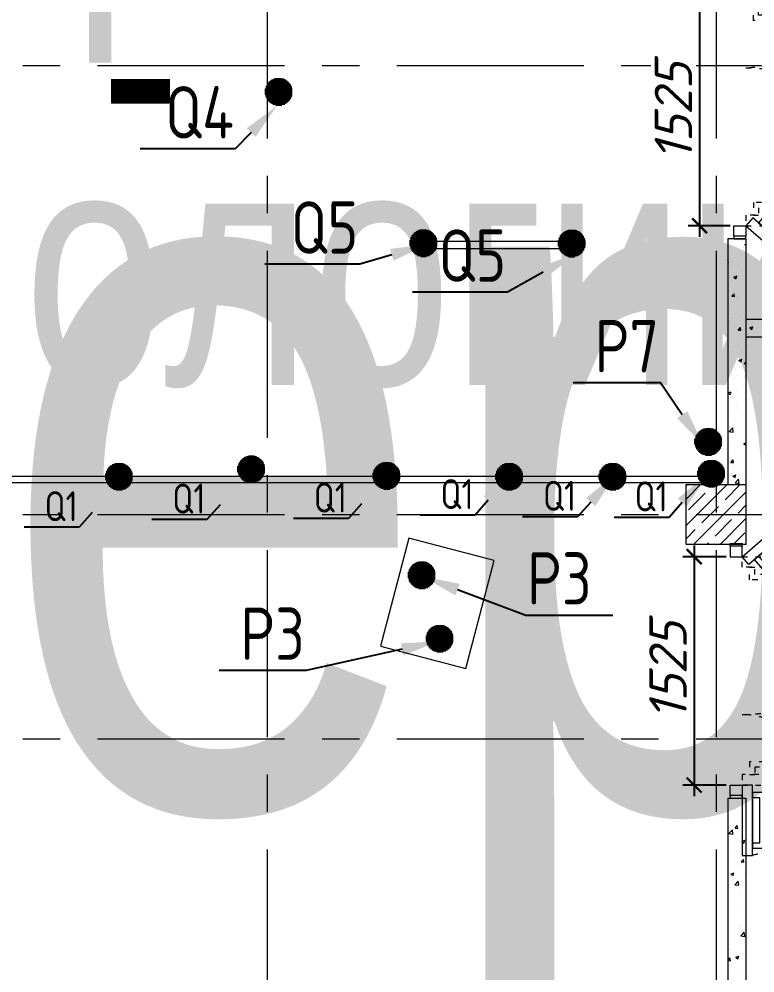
# Model space of a CAD drawing. Header units: millimetres. Extents: x -85420 to 1195317, y -69347 to 470418.
# Drawn here: x 694394 to 699313, y 45052 to 51425 of the extents above; entities that cross this region are included whole.
import ezdxf
from ezdxf import colors
from ezdxf.entities.mleader import LeaderData, LeaderLine
from ezdxf.enums import TextEntityAlignment as Align
from ezdxf.math import Vec2, Vec3

# ---------------------------------------------------------------- set-up
doc = ezdxf.new("R2018")
doc.units = ezdxf.units.MM
for name, pattern in [('ACAD_ISO03W100', [30, 12, -18]), ('CENTER', [2, 1.25, -0.25, 0.25, -0.25]), ('ГОСТ 2.303 4', [7, 5, -2, 0])]:
    doc.linetypes.add(name, pattern=pattern)
for name, color, linetype, lineweight in [('_TEXT', 7, 'Continuous', 30), ('Rigging-Truss-Insert Points', 7, 'Continuous', 5), ('TRUSS LIGHT', 7, 'Continuous', 5), ('АР_Двери', 7, 'Continuous', 0), ('АР_Колонны', 5, 'Continuous', 35), ('АР_Колонны Штрих', 250, 'Continuous', 5), ('АР_Маркер экспликации', 239, 'Continuous', 13), ('АР_Номер помещения', 250, 'Continuous', 9), ('АР_Оси', 7, 'Continuous', 25), ('АР_Перегородки газоблок', 165, 'Continuous', 30), ('АР_Перегородки газоблок_Штрих', 165, 'Continuous', 5)]:
    doc.layers.add(name, color=color, linetype=linetype, lineweight=lineweight)
doc.layers.add('АР_Названия помещений', color=124, linetype='Continuous', lineweight=5, plot=False)
doc.layers.add('АР_Помещения_площадь', color=19, linetype='Continuous', lineweight=9, plot=False)
doc.layers.add('ПБ_граница', color=7, linetype='ГОСТ 2.303 4', lineweight=40, true_color=0xdb0000)
doc.styles.add('ISOCPEUR', font='', dxfattribs={"height": 250})
doc.styles.get("Standard").update_dxf_attribs({"font": 'GOST.TTF'})
doc.styles.add('ГОСТ 2.304', font='CS_Gost2304.shx', dxfattribs={"oblique": 10})
doc.styles.get('ISOCPEUR').set_extended_font_data('ISOCPEUR', italic=True)
doc.dimstyles.new('R_100', dxfattribs={"dimtxt": 250, "dimasz": 100, "dimexe": 75, "dimexo": 25, "dimgap": 50, "dimtad": 1, "dimdec": 0, "dimrnd": 5, "dimzin": 0, "dimdsep": 46, "dimtxsty": 'ISOCPEUR', "dimblk": 'ARCHTICK', "dimcen": 0, "dimdle": 75, "dimclrd": 256, "dimclre": 256, "dimclrt": 256, "dimadec": 0, "dimazin": 0, "dimtfac": 2, "dimtdec": 0, "dimtofl": 0, "dimtmove": 1, "dimatfit": 3, "dimfxl": 1, "dimtvp": 3, "dimtfill": 1, "dimtolj": 1, "dimtzin": 0, "dimarcsym": 0})
pattern_1 = [(50, (764348.75, -52485.95), (215.17805, -18.82564), [22.5, -247.5]), (355, (764348.75, -52485.95), (-41.6254, 225.65764), [18, -198]), (100.45144, (764366.68, -52487.52), (173.55265, 206.832), [19.12206, -210.34263]), (46.1842, (764348.75, -52425.95), (320.1724, -49.6558), [33.75, -371.25]), (96.63564, (764375.43, -52430.1), (280.3986, 292.2356), [28.6831, -315.5141]), (351.18416, (764348.75, -52425.95), (280.3986, 292.2356), [27, -297]), (21, (764378.75, -52440.95), (179.07212, -120.78567), [22.5, -247.5]), (326, (764378.75, -52440.95), (72.9946, 217.545), [18, -198]), (71.45144, (764393.67, -52451.01), (252.0667, 96.75935), [19.12206, -210.34263]), (37.5, (764348.75, -52485.95), (3.647957, 99.868156), [0, -195.6, 0, -201, 0, -198.75]), (7.5, (764348.75, -52485.95), (78.92086, 118.32351), [0, -114.6, 0, -191.1, 0, -75.75]), (327.5, (764281.85, -52485.95), (160.14673, -6.76646), [0, -75, 0, -234, 0, -310.5]), (317.5, (764251.85, -52485.95), (174.95585, 30.0315), [0, -97.5, 0, -155.4, 0, -220.5])]

# ---------------------------------------------------------------- blocks, each defined once
blk = doc.blocks.new('_DotSmall')
at = {"color": 0, "linetype": 'ByBlock', "const_width": 0.5}
blk.add_lwpolyline([(-0.0625, 0, 1), (0.0625, 0, 1)], format="xyb", close=True, dxfattribs=at)
blk = doc.blocks.new('*U526')
at = {"color": 7, "style": 'ISOCPEUR', "width": 0.7, "flags": 1}
blk.add_attdef('КАТЕГОРИЯ', (-499.2, -2092.2), '', height=250, dxfattribs=at)
at = {"layer": 'АР_Номер помещения', "color": 7, "style": 'ISOCPEUR', "width": 0.7}
blk.add_attdef('НОМЕР_ПОМЕЩЕНИЯ', text='', height=300, dxfattribs=at).set_placement((-13874.5, 6637.6), align=Align.MIDDLE_CENTER)
at = {"layer": 'АР_Помещения_площадь', "color": 7, "lineweight": 30, "width": 0.7, "flags": 104}
blk.add_attdef('ИМЯ_ПОМЕЩЕНИЯ', text='', height=100, dxfattribs=at).set_placement((157.6, 1217.1), align=Align.MIDDLE_CENTER)
at = {"layer": 'АР_Помещения_площадь', "color": 7, "style": 'ISOCPEUR', "width": 0.7}
blk.add_attdef('ПЛОЩАДЬ_ПОМЕЩЕНИЯ', text='', height=200, dxfattribs=at).set_placement((-12654.6, 407.7), align=Align.MIDDLE_RIGHT)
blk = doc.blocks.new('*U527')
at = {"color": 7, "style": 'ISOCPEUR', "width": 0.7, "flags": 1}
blk.add_attdef('КАТЕГОРИЯ', (-499.2, -2092.2), '', height=250, dxfattribs=at)
at = {"layer": 'АР_Номер помещения', "color": 7, "style": 'ISOCPEUR', "width": 0.7}
blk.add_attdef('НОМЕР_ПОМЕЩЕНИЯ', text='', height=300, dxfattribs=at).set_placement((-16064.8, 2966.2), align=Align.MIDDLE_CENTER)
at = {"layer": 'АР_Помещения_площадь', "color": 7, "lineweight": 30, "width": 0.7, "flags": 104}
blk.add_attdef('ИМЯ_ПОМЕЩЕНИЯ', text='', height=100, dxfattribs=at).set_placement((157.6, 1217.1), align=Align.MIDDLE_CENTER)
at = {"layer": 'АР_Помещения_площадь', "color": 7, "style": 'ISOCPEUR', "width": 0.7}
blk.add_attdef('ПЛОЩАДЬ_ПОМЕЩЕНИЯ', text='', height=200, dxfattribs=at).set_placement((-14142.4, 501.5), align=Align.MIDDLE_RIGHT)
blk = doc.blocks.new('1700-2')
for points in [[(-69.9, 1984.3), (-69.9, 1513), (0, 1513), (0, 1984.3)], [(-154.7, 1933.9), (-154.7, 1563), (-69.9, 1563), (-69.9, 1933.9)], [(-119.7, 1898.9), (-119.7, 1598), (-69.9, 1598), (-69.9, 1898.9)], [(-83.6, 6.9), (-803.9, -619.3), (-859.6, -555.2), (-139.2, 71)], [(0, -13), (-796, -705), (-841.8, -652.2), (-45.8, 39.7)], [(-110, -16), (-777.5, -596.3), (-810.2, -558.7), (-142.7, 21.6)]]:
    blk.add_lwpolyline(points, close=True)
for points in [[(80, 1600), (0, 1600), (0, 1583), (80, 1583), (80, 1600)], [(0, 1583), (80, 1583), (80, 1513), (50, 1513), (50, 1513), (0, 1513), (0, 1583)], [(0, -83), (80, -83), (80, -13), (50, -13), (50, -13), (0, -13), (0, -83)], [(80, -100), (0, -100), (0, -83), (80, -83), (80, -100)]]:
    blk.add_lwpolyline(points)
at = {"linetype": 'ACAD_ISO03W100', "ltscale": 3}
for points in [[(-471.3, 1443.1), (0, 1443.1), (0, 1513), (-471.3, 1513)], [(0, -13), (-1054.7, -13), (-1054.7, 56.9), (0, 56.9)]]:
    blk.add_lwpolyline(points, close=True, dxfattribs=at)
for points in [[(-385.9, 1443.1), (-420.9, 1443.1), (-420.9, 1358.3), (-50, 1358.3), (-50, 1443.1), (-85, 1443.1)], [(-385.9, 1443.1), (-385.9, 1393.3), (-85, 1393.3), (-85, 1443.1)], [(-969.5, 56.9), (-1004.5, 56.9), (-1004.5, 141.7), (-50, 141.7), (-50, 56.9), (-85, 56.9)], [(-969.5, 56.9), (-969.5, 106.7), (-85, 106.7), (-85, 56.9)]]:
    blk.add_lwpolyline(points, dxfattribs=at)
for centre, radius, start, end in [((0, 1513), 471.3, 98.5242, 270), ((0, -13), 1054.7, 90, 221)]:
    blk.add_arc(centre, radius, start, end, dxfattribs=at)
blk = doc.blocks.new('_ARCHTICK')
at = {"color": 0, "linetype": 'ByBlock', "const_width": 0.15}
blk.add_lwpolyline([(-0.5, -0.5), (0.5, 0.5)], dxfattribs=at)
blk = doc.blocks.new('*D545')
at = {"layer": '_TEXT', "lineweight": -2, "ltscale": 500, "transparency": 16777216}
for p, q in [((698942.9, 51644.7), (698942.9, 49968.7)), ((699148, 51569.7), (698867.9, 51569.7)), ((699148, 50043.7), (698867.9, 50043.7))]:
    blk.add_line(p, q, dxfattribs=at)
at = {"layer": 'Defpoints', "color": 0, "lineweight": 9, "ltscale": 500, "transparency": 16777216}
for p in [(699173, 51569.7), (698942.9, 50043.7), (699173, 50043.7)]:
    blk.add_point(p, dxfattribs=at)
at = {"layer": '_TEXT', "lineweight": -2, "ltscale": 500, "transparency": 16777216, "xscale": 100, "yscale": 100, "zscale": 100}
for p, rotation in [((698942.9, 51569.7), 90), ((698942.9, 50043.7), 270)]:
    blk.add_blockref('_ARCHTICK', p, dxfattribs=dict(at, rotation=rotation))
at = {"layer": '_TEXT', "lineweight": 9, "ltscale": 500, "transparency": 16777216, "insert": (698767.9, 50806.7), "char_height": 250, "attachment_point": 5, "rotation": 90, "style": 'ISOCPEUR', "bg_fill": 3, "box_fill_scale": 1.1, "bg_fill_color": 256, "bg_fill_true_color": 13158600, "bg_fill_transparency": 0}
blk.add_mtext('\\A1;1525', dxfattribs=at)
blk = doc.blocks.new('*D546')
at = {"layer": '_TEXT', "lineweight": -2, "ltscale": 500, "transparency": 16777216}
for p, q in [((698906.8, 47907.6), (698906.8, 46231.6)), ((699121.9, 47832.6), (698831.8, 47832.6)), ((699121.9, 46306.6), (698831.8, 46306.6))]:
    blk.add_line(p, q, dxfattribs=at)
at = {"layer": 'Defpoints', "color": 0, "lineweight": 9, "ltscale": 500, "transparency": 16777216}
for p in [(699146.9, 47832.6), (698906.8, 46306.6), (699146.9, 46306.6)]:
    blk.add_point(p, dxfattribs=at)
at = {"layer": '_TEXT', "lineweight": -2, "ltscale": 500, "transparency": 16777216, "xscale": 100, "yscale": 100, "zscale": 100}
for p, rotation in [((698906.8, 47832.6), 90), ((698906.8, 46306.6), 270)]:
    blk.add_blockref('_ARCHTICK', p, dxfattribs=dict(at, rotation=rotation))
at = {"layer": '_TEXT', "lineweight": 9, "ltscale": 500, "transparency": 16777216, "insert": (698731.8, 47069.6), "char_height": 250, "attachment_point": 5, "rotation": 90, "style": 'ISOCPEUR', "bg_fill": 3, "box_fill_scale": 1.1, "bg_fill_color": 256, "bg_fill_true_color": 13158600, "bg_fill_transparency": 0}
blk.add_mtext('\\A1;1525', dxfattribs=at)
blk = doc.blocks.new('Truss Straight Prolyte H40V-200 387x387x2000_3d')
at = {"layer": 'Rigging-Truss-Insert Points'}
for p in [(0, 0), (2000, 0)]:
    blk.add_point(p, dxfattribs=at)
blk = doc.blocks.new('Truss-46')
at = {"layer": 'TRUSS LIGHT', "color": 7, "transparency": 33554687}
blk.add_blockref('Truss Straight Prolyte H40V-200 387x387x2000_3d', (0, 0), dxfattribs=at)
at = {"layer": 'TRUSS LIGHT', "color": 0, "flags": 1}
for tag in ['Position_Name', 'Location', 'Trim', 'Length', 'Total_Hung_Weight', 'Note', 'WH', 'WH-A', 'TE', 'TE-A', 'Model_Name', 'Manufacturer', 'Length', 'Width', 'Height', 'Weight_Imperial', 'Weight_Metric', 'Truss_Color', 'User_Field_1', 'User_Field_2', 'User_Field_3', 'User_Field_4', 'User_Field_5', 'User_Field_6']:
    blk.add_attdef(tag, (-11004, -194.5), '', height=0.18, dxfattribs=at)

msp = doc.modelspace()

# ---------------------------------------------------------------- hatches: boundary and pattern name
at = {"lineweight": 9}
h = msp.add_hatch(dxfattribs=at)
h.set_pattern_fill('ANGLE', color=3, angle=-90)
h.set_pattern_definition([(270, (4210.114, 888974.744), (6.985, -1e-15), [5.08, -1.905]), (360, (4210.114, 888974.744), (2e-15, 6.985), [5.08, -1.905])])
h.paths.add_polyline_path([(695397.4, 51023.5), (695397.4, 50863.5), (695012, 50863.5), (695012, 51023.5)])
h = msp.add_hatch(dxfattribs=at)
h.set_pattern_fill('ANGLE', color=1)
h.set_pattern_definition([(0, (-139630.863, -641447.2735), (0, 6.985), [5.08, -1.905]), (90, (-139630.863, -641447.2735), (-6.985, 4e-16), [5.08, -1.905])])
edge = h.paths.add_edge_path()
edge.add_arc((696130.2, 50939.4), 91.6, 0, 360)
h = msp.add_hatch(dxfattribs=at)
h.set_pattern_fill('ANGLE', color=1)
h.set_pattern_definition([(0, (-138662.455, -642458.2866), (0, 6.985), [5.08, -1.905]), (90, (-138662.455, -642458.2866), (-6.985, 4e-16), [5.08, -1.905])])
edge = h.paths.add_edge_path()
edge.add_arc((697098.6, 49928.4), 91.6, 0, 360)
h = msp.add_hatch(dxfattribs=at)
h.set_pattern_fill('ANGLE', color=1)
h.set_pattern_definition([(0, (-137671.511, -642460.29), (0, 6.985), [5.08, -1.905]), (90, (-137671.511, -642460.29), (-6.985, 4e-16), [5.08, -1.905])])
edge = h.paths.add_edge_path()
edge.add_arc((698089.6, 49926.4), 91.6, 0, 360)
h = msp.add_hatch(dxfattribs=at)
h.set_pattern_fill('ANGLE', color=1)
h.set_pattern_definition([(0, (-136759.14, -643786.193), (0, 6.985), [5.08, -1.905]), (90, (-136759.14, -643786.193), (-6.985, 4e-16), [5.08, -1.905])])
edge = h.paths.add_edge_path()
edge.add_arc((699002, 48600.5), 91.6, 0, 360)
h = msp.add_hatch(dxfattribs=at)
h.set_pattern_fill('ANGLE', color=1)
h.set_pattern_definition([(0, (-139813.949, -643969.39), (0, 6.985), [5.08, -1.905]), (90, (-139813.949, -643969.39), (-6.985, 4e-16), [5.08, -1.905])])
edge = h.paths.add_edge_path()
edge.add_arc((695947.1, 48417.3), 91.6, 0, 360)
h = msp.add_hatch(dxfattribs=at)
h.set_pattern_fill('ANGLE', color=1)
h.set_pattern_definition([(0, (-140697.593, -644018.8525), (0, 6.985), [5.08, -1.905]), (90, (-140697.593, -644018.8525), (-6.985, 4e-16), [5.08, -1.905])])
edge = h.paths.add_edge_path()
edge.add_arc((695063.5, 48367.8), 91.6, 0, 360)
h = msp.add_hatch(dxfattribs=at)
h.set_pattern_fill('ANGLE', color=1)
h.set_pattern_definition([(0, (-138909.5087, -644012.7255), (0, 6.985), [5.08, -1.905]), (90, (-138909.5087, -644012.7255), (-6.985, 4e-16), [5.08, -1.905])])
edge = h.paths.add_edge_path()
edge.add_arc((696851.6, 48373.9), 91.6, 0, 360)
h = msp.add_hatch(dxfattribs=at)
h.set_pattern_fill('ANGLE', color=1)
h.set_pattern_definition([(0, (-138089.922, -644018.8406), (0, 6.985), [5.08, -1.905]), (90, (-138089.922, -644018.8406), (-6.985, 4e-16), [5.08, -1.905])])
edge = h.paths.add_edge_path()
edge.add_arc((697671.2, 48367.8), 91.6, 0, 360)
h = msp.add_hatch(dxfattribs=at)
h.set_pattern_fill('ANGLE', color=1)
h.set_pattern_definition([(0, (-137398.7774, -644018.8406), (0, 6.985), [5.08, -1.905]), (90, (-137398.7774, -644018.8406), (-6.985, 4e-16), [5.08, -1.905])])
edge = h.paths.add_edge_path()
edge.add_arc((698362.3, 48367.8), 91.6, 0, 360)
h = msp.add_hatch(dxfattribs=at)
h.set_pattern_fill('ANGLE', color=1)
h.set_pattern_definition([(0, (-136739.232, -643998.697), (0, 6.985), [5.08, -1.905]), (90, (-136739.232, -643998.697), (-6.985, 4e-16), [5.08, -1.905])])
edge = h.paths.add_edge_path()
edge.add_arc((699021.9, 48388), 91.6, 0, 360)
h = msp.add_hatch(dxfattribs=at)
h.set_pattern_fill('ANGLE', color=1)
h.set_pattern_definition([(0, (-138674.4546, -644677.06), (0, 6.985), [5.08, -1.905]), (90, (-138674.4546, -644677.06), (-6.985, 4e-16), [5.08, -1.905])])
edge = h.paths.add_edge_path()
edge.add_arc((697086.6, 47709.6), 91.6, 0, 360)
h = msp.add_hatch(dxfattribs=at)
h.set_pattern_fill('ANGLE', color=1)
h.set_pattern_definition([(0, (-138554.469, -645100.904), (0, 6.985), [5.08, -1.905]), (90, (-138554.469, -645100.904), (-6.985, 4e-16), [5.08, -1.905])])
edge = h.paths.add_edge_path()
edge.add_arc((697206.6, 47285.8), 91.6, 0, 360)
at = {"layer": 'АР_Колонны Штрих', "lineweight": 9, "ltscale": 100}
h = msp.add_hatch(dxfattribs=at)
h.set_pattern_fill('ANSI35', color=256, scale=500)
h.set_pattern_definition([(45, (-258199.11, 88186.21), (-88.388348, 88.388348), []), (45, (-258110.72, 88186.21), (-88.388348, 88.388348), [156.25, -31.25, 0, -31.25])])
h.paths.add_polyline_path([(699253, 48314.7), (698853, 48314.7), (698853, 47914.7), (699253, 47914.7)])
at = {"layer": 'АР_Перегородки газоблок_Штрих', "lineweight": 9, "ltscale": 100}
h = msp.add_hatch(dxfattribs=at)
h.set_pattern_fill('AR-CONC', color=256, scale=30)
h.set_pattern_definition(pattern_1)
h.paths.add_polyline_path([(699253, 49956.7), (699133, 49956.7), (699133, 48314.7), (699253, 48314.7)])
h = msp.add_hatch(dxfattribs=at)
h.set_pattern_fill('AR-CONC', color=256, scale=30)
h.set_pattern_definition(pattern_1)
h.paths.add_polyline_path([(699253, 49420.6), (699253, 49300.6), (699934.5, 49300.6), (699934.5, 49420.6)])
h = msp.add_hatch(dxfattribs=at)
h.set_pattern_fill('AR-CONC', color=256, scale=30)
h.set_pattern_definition(pattern_1)
h.paths.add_polyline_path([(699253.3, 46219.6), (699133.3, 46219.6), (699133, 44014.7), (699253, 44014.7)])

# ---------------------------------------------------------------- linework, layer by layer
at = {"lineweight": 9, "ltscale": 100}
for points in [[(697080.7, 49939.9), (698091.2, 49939.9), (698091.2, 49889.9), (697080.7, 49889.9)], [(697570.4, 47806.3), (696999.9, 47956.4), (696810, 47234.9), (697380.6, 47084.8)]]:
    msp.add_lwpolyline(points, close=True, dxfattribs=at)
at = {"lineweight": 9}
msp.add_lwpolyline([(699088.2, 48325.7), (692622.9, 48325.7), (692622.9, 48370.9), (699088.2, 48370.9)], dxfattribs=at)
at = {"layer": 'АР_Колонны', "lineweight": 9, "ltscale": 100}
msp.add_lwpolyline([(698853, 48314.7), (699253, 48314.7), (699253, 47914.7), (698853, 47914.7)], close=True, dxfattribs=at)
at = {"layer": 'АР_Оси', "linetype": 'CENTER', "lineweight": 9, "ltscale": 1000}
for p, q in [((696053, 81877.2), (696053, 26144.9)), ((699053, 81877.2), (699053, 26144.9)), ((674919.3, 51114.7), (758097.7, 51114.7)), ((674919.3, 48114.7), (758097.7, 48114.7)), ((674919.3, 46614.7), (758097.7, 46614.7))]:
    msp.add_line(p, q, dxfattribs=at)
at = {"layer": 'АР_Перегородки газоблок', "lineweight": 9, "ltscale": 100}
msp.add_line((699253, 49300.6), (699934.5, 49300.6), dxfattribs=at)
for points in [[(699133, 49956.7), (699133, 48314.7)], [(699253, 49956.7), (699133, 49956.7)], [(699253, 49956.7), (699253, 48314.7)], [(699253, 49420.6), (699934.5, 49420.6)], [(699133, 46219.7), (699253, 46219.7), (699253, 44014.7)], [(699133, 46219.7), (699133, 44014.7)]]:
    msp.add_lwpolyline(points, dxfattribs=at)

# ---------------------------------------------------------------- block references
at = {"layer": 'TRUSS LIGHT', "color": 7, "lineweight": 9, "transparency": 33554687}
msp.add_blockref('Truss-46', (694192.7, 50936.7, 1), dxfattribs=at)
at = {"layer": 'АР_Двери', "lineweight": 9, "ltscale": 100, "xscale": -1}
msp.add_blockref('1700-2', (699253, 50056.7), dxfattribs=at)
at = {"layer": 'АР_Двери', "lineweight": 9, "ltscale": 100, "rotation": 180}
msp.add_blockref('1700-2', (699226.9, 47819.6), dxfattribs=at)
at = {"layer": 'АР_Маркер экспликации', "lineweight": 9}
ref = msp.add_blockref('*U526', (699177, 54386.5), dxfattribs=at)
lines = msp.add_mtext('\\W0.8000;Кабинет материальной технологии тип 2', dxfattribs={"layer": 'АР_Названия помещений', "insert": (685342.7, 59194.2), "char_height": 4891.956, "width": 926.94, "attachment_point": 1})
ref.add_attrib('ИМЯ_ПОМЕЩЕНИЯ', '', (685342.7, 59194.2), dxfattribs={"flags": 104}).embed_mtext(lines)
ref = msp.add_blockref('*U527', (706856.5, 53961.9), dxfattribs=at)
lines = msp.add_mtext('\\W0.8000;Кладовая кабинета материальной технологии', dxfattribs={"layer": 'АР_Названия помещений', "insert": (690940.3, 58442.1), "char_height": 1576.782, "width": 926.94, "attachment_point": 1})
ref.add_attrib('ИМЯ_ПОМЕЩЕНИЯ', '', (690940.3, 58442.1), dxfattribs={"flags": 104}).embed_mtext(lines)

# ---------------------------------------------------------------- leaders
at = {"lineweight": 9}
ml = msp.add_multileader_mtext('Standard', dxfattribs=at)
ml.set_content('Q4', color=256)
ml.set_leader_properties()
ml.build(insert=Vec2(0, 0))
ml.multileader.update_dxf_attribs({"text_left_attachment_type": 6, "text_right_attachment_type": 6, "arrow_head_size": 250})
ctx = ml.context
ctx.base_point, ctx.char_height, ctx.arrow_head_size, ctx.plane_origin = Vec3(695402.3, 50556.7, 0), 350, 250, Vec3(698245.6, 51428.5, 0)
ctx.left_attachment, ctx.right_attachment, ctx.text_align_type = 6, 6, 2
notes = []
notes.append((ctx, [(1, (1, 1, 0), (695839.8, 50556.7, 0), (-1, 0), 8, [(0, [(696119, 50846.3, 0)], 0, [])])]))
ctx.mtext.insert, ctx.mtext.alignment, ctx.mtext.flow_direction = Vec3(695829.8, 50976.7, 0), 3, 5
ml = msp.add_multileader_mtext('Standard', dxfattribs=at)
ml.set_content('Q5', color=256)
ml.set_leader_properties()
ml.build(insert=Vec2(0, 0))
ml.multileader.update_dxf_attribs({"text_left_attachment_type": 6, "text_right_attachment_type": 6, "arrow_head_size": 250})
ctx = ml.context
ctx.base_point, ctx.char_height, ctx.arrow_head_size, ctx.plane_origin = Vec3(696259.4, 49786.9, 0), 350, 250, Vec3(698027.1, 50650.3, 0)
ctx.left_attachment, ctx.right_attachment, ctx.text_align_type = 6, 6, 2
notes.append((ctx, [(1, (1, 1, 0), (696671.7, 49786.9, 0), (-1, 0), 8, [(0, [(697126, 49919.8, 0)], 0, [])])]))
ctx.mtext.insert, ctx.mtext.alignment, ctx.mtext.flow_direction = Vec3(696661.7, 50206.9, 0), 3, 5
ml = msp.add_multileader_mtext('Standard', dxfattribs=at)
ml.set_content('Q5', color=256)
ml.set_leader_properties()
ml.build(insert=Vec2(0, 0))
ml.multileader.update_dxf_attribs({"text_left_attachment_type": 6, "text_right_attachment_type": 6, "arrow_head_size": 250})
ctx = ml.context
ctx.base_point, ctx.char_height, ctx.arrow_head_size, ctx.plane_origin = Vec3(697247.9, 49599.6, 0), 350, 250, Vec3(699015.6, 50586.4, 0)
ctx.left_attachment, ctx.right_attachment, ctx.text_align_type = 6, 6, 2
notes.append((ctx, [(1, (1, 1, 0), (697660.2, 49599.6, 0), (-1, 0), 8, [(0, [(698114.5, 49855.9, 0)], 0, [])])]))
ctx.mtext.insert, ctx.mtext.alignment, ctx.mtext.flow_direction = Vec3(697650.2, 50019.6, 0), 3, 5
ml = msp.add_multileader_mtext('Standard', dxfattribs=at)
ml.set_content('P7', color=256)
ml.set_leader_properties()
ml.build(insert=Vec2(0, 0))
ml.multileader.update_dxf_attribs({"text_left_attachment_type": 6, "text_right_attachment_type": 6, "arrow_head_size": 250})
ctx = ml.context
ctx.base_point, ctx.char_height, ctx.arrow_head_size, ctx.plane_origin = Vec3(698269.1, 48993.6, 0), 350, 250, Vec3(698968.6, 48575.1, 0)
ctx.left_attachment, ctx.right_attachment, ctx.text_align_type = 6, 6, 2
notes.append((ctx, [(1, (1, 1, 0), (698681.9, 48993.6, 0), (-1, 0), 8, [(0, [(698968.6, 48575.1, 0)], 0, [])])]))
ctx.mtext.insert, ctx.mtext.alignment, ctx.mtext.flow_direction = Vec3(698671.9, 49413.6, 0), 3, 5
ml = msp.add_multileader_mtext('Standard', dxfattribs=at)
ml.set_content('Q1', color=256)
ml.set_leader_properties()
ml.build(insert=Vec2(0, 0))
ml.multileader.update_dxf_attribs({"text_left_attachment_type": 6, "text_right_attachment_type": 6, "arrow_head_size": 250})
ctx = ml.context
ctx.base_point, ctx.char_height, ctx.arrow_head_size, ctx.plane_origin = Vec3(696383.4, 48087.6, 0), 200, 250, Vec3(698102.2, 48368.9, 0)
ctx.left_attachment, ctx.right_attachment, ctx.text_align_type = 6, 6, 2
notes.append((ctx, [(1, (1, 1, 0), (696595.6, 48087.6, 0), (-1, 0), 8, [(0, [(696849.5, 48373.2, 0)], 0, [])])]))
ctx.mtext.insert, ctx.mtext.alignment, ctx.mtext.flow_direction = Vec3(696585.6, 48327.6, 0), 3, 5
ml = msp.add_multileader_mtext('Standard', dxfattribs=at)
ml.set_content('Q1', color=256)
ml.set_leader_properties()
ml.build(insert=Vec2(0, 0))
ml.multileader.update_dxf_attribs({"text_left_attachment_type": 6, "text_right_attachment_type": 6, "arrow_head_size": 250})
ctx = ml.context
ctx.base_point, ctx.char_height, ctx.arrow_head_size, ctx.plane_origin = Vec3(697230.4, 48110.7, 0), 200, 250, Vec3(698949.2, 48392, 0)
ctx.left_attachment, ctx.right_attachment, ctx.text_align_type = 6, 6, 2
notes.append((ctx, [(1, (1, 1, 0), (697442.6, 48110.7, 0), (-1, 0), 8, [(0, [(697696.5, 48396.3, 0)], 0, [])])]))
ctx.mtext.insert, ctx.mtext.alignment, ctx.mtext.flow_direction = Vec3(697432.6, 48350.7, 0), 3, 5
ml = msp.add_multileader_mtext('Standard', dxfattribs=at)
ml.set_content('Q1', color=256)
ml.set_leader_properties()
ml.build(insert=Vec2(0, 0))
ml.multileader.update_dxf_attribs({"text_left_attachment_type": 6, "text_right_attachment_type": 6, "arrow_head_size": 250})
ctx = ml.context
ctx.base_point, ctx.char_height, ctx.arrow_head_size, ctx.plane_origin = Vec3(697915.7, 48099.2, 0), 200, 250, Vec3(699634.5, 48380.4, 0)
ctx.left_attachment, ctx.right_attachment, ctx.text_align_type = 6, 6, 2
notes.append((ctx, [(1, (1, 1, 0), (698127.9, 48099.2, 0), (-1, 0), 8, [(0, [(698381.8, 48384.8, 0)], 0, [])])]))
ctx.mtext.insert, ctx.mtext.alignment, ctx.mtext.flow_direction = Vec3(698117.9, 48339.2, 0), 3, 5
ml = msp.add_multileader_mtext('Standard', dxfattribs=at)
ml.set_content('Q1', color=256)
ml.set_leader_properties()
ml.build(insert=Vec2(0, 0))
ml.multileader.update_dxf_attribs({"text_left_attachment_type": 6, "text_right_attachment_type": 6, "arrow_head_size": 250})
ctx = ml.context
ctx.base_point, ctx.char_height, ctx.arrow_head_size, ctx.plane_origin = Vec3(698527.9, 48095.3, 0), 200, 250, Vec3(700246.7, 48376.6, 0)
ctx.left_attachment, ctx.right_attachment, ctx.text_align_type = 6, 6, 2
notes.append((ctx, [(1, (1, 1, 0), (698740, 48095.3, 0), (-1, 0), 8, [(0, [(698993.9, 48380.9, 0)], 0, [])])]))
ctx.mtext.insert, ctx.mtext.alignment, ctx.mtext.flow_direction = Vec3(698730, 48335.3, 0), 3, 5
ml = msp.add_multileader_mtext('Standard', dxfattribs=at)
ml.set_content('Q1', color=256)
ml.set_leader_properties()
ml.build(insert=Vec2(0, 0))
ml.multileader.update_dxf_attribs({"text_left_attachment_type": 6, "text_right_attachment_type": 6, "arrow_head_size": 250})
ctx = ml.context
ctx.base_point, ctx.char_height, ctx.arrow_head_size, ctx.plane_origin = Vec3(694584, 48029.9, 0), 200, 250, Vec3(696302.8, 48311.1, 0)
ctx.left_attachment, ctx.right_attachment, ctx.text_align_type = 6, 6, 2
notes.append((ctx, [(1, (1, 1, 0), (694796.2, 48029.9, 0), (-1, 0), 8, [(0, [(695050.1, 48315.5, 0)], 0, [])])]))
ctx.mtext.insert, ctx.mtext.alignment, ctx.mtext.flow_direction = Vec3(694786.2, 48269.9, 0), 3, 5
ml = msp.add_multileader_mtext('Standard', dxfattribs=at)
ml.set_content('Q1', color=256)
ml.set_leader_properties()
ml.build(insert=Vec2(0, 0))
ml.multileader.update_dxf_attribs({"text_left_attachment_type": 6, "text_right_attachment_type": 6, "arrow_head_size": 250})
ctx = ml.context
ctx.base_point, ctx.char_height, ctx.arrow_head_size, ctx.plane_origin = Vec3(695438.1, 48080.7, 0), 200, 250, Vec3(697156.9, 48362, 0)
ctx.left_attachment, ctx.right_attachment, ctx.text_align_type = 6, 6, 2
notes.append((ctx, [(1, (1, 1, 0), (695650.2, 48080.7, 0), (-1, 0), 8, [(0, [(695904.2, 48366.3, 0)], 0, [])])]))
ctx.mtext.insert, ctx.mtext.alignment, ctx.mtext.flow_direction = Vec3(695640.2, 48320.7, 0), 3, 5
ml = msp.add_multileader_mtext('Standard', dxfattribs=at)
ml.set_content('P3', color=256)
ml.set_leader_properties()
ml.build(insert=Vec2(0, 0))
ml.multileader.update_dxf_attribs({"text_left_attachment_type": 6, "text_right_attachment_type": 6, "arrow_head_size": 250})
ctx = ml.context
ctx.base_point, ctx.char_height, ctx.arrow_head_size, ctx.plane_origin = Vec3(697788.7, 47442.3, 0), 350, 250, Vec3(698870.9, 47282.7, 0)
ctx.left_attachment, ctx.right_attachment = 6, 6
notes.append((ctx, [(0, (1, 1, 0), (697780.7, 47442.3, 0), (1, 0), 8, [(0, [(697091, 47700.3, 0)], 0, [])])]))
ctx.mtext.insert, ctx.mtext.flow_direction = Vec3(697790.7, 47862.3, 0), 5
ml = msp.add_multileader_mtext('Standard', dxfattribs=at)
ml.set_content('P3', color=256)
ml.set_leader_properties()
ml.build(insert=Vec2(0, 0))
ml.multileader.update_dxf_attribs({"text_left_attachment_type": 6, "text_right_attachment_type": 6, "arrow_head_size": 250})
ctx = ml.context
ctx.base_point, ctx.char_height, ctx.arrow_head_size, ctx.plane_origin = Vec3(695927.2, 47072.9, 0), 350, 250, Vec3(698979.1, 46849.8, 0)
ctx.left_attachment, ctx.right_attachment, ctx.text_align_type = 6, 6, 2
notes.append((ctx, [(1, (1, 1, 0), (696314.4, 47072.9, 0), (-1, 0), 8, [(0, [(697199.2, 47267.4, 0)], 0, [])])]))
ctx.mtext.insert, ctx.mtext.alignment, ctx.mtext.flow_direction = Vec3(696304.4, 47492.9, 0), 3, 5
at = {"layer": 'ПБ_граница', "linetype": 'ByBlock', "ltscale": 70}
ml = msp.add_multileader_mtext('Standard', dxfattribs=at)
ml.set_content('Граница пожарной зоны ', color=256, style='ГОСТ 2.304')
ml.set_leader_properties(color=256, lineweight=-1)
ml.set_arrow_properties(name='DOTSMALL')
ml.build(insert=Vec2(0, 0))
ml.multileader.update_dxf_attribs({"text_left_attachment_type": 6, "text_right_attachment_type": 6, "dogleg_length": 173.1, "arrow_head_size": 250, "scale": 100})
ctx = ml.context
ctx.base_point, ctx.scale, ctx.char_height, ctx.arrow_head_size, ctx.landing_gap_size, ctx.plane_origin = Vec3(477990.1, 48649.7, 0), 100, 250, 250, 200, Vec3(527576.5, 62301.7, 0)
ctx.left_attachment, ctx.right_attachment = 6, 6
notes.append((ctx, [(0, (1, 1, 0), (482435.1, 48649.7, 0), (-1, 0), 173.1, [(3, [(485194.9, 51198.5, 0)], 0, [])])]))
ctx.mtext.insert, ctx.mtext.width, ctx.mtext.defined_height, ctx.mtext.line_spacing_factor, ctx.mtext.flow_direction = Vec3(478206.1, 48962.2, 0), 7160.099, 981, 0.768, 5
for ctx, leaders in notes:
    for number, flags, end, landing, length, lines in leaders:
        leader = LeaderData()
        leader.index, (leader.has_last_leader_line, leader.has_dogleg_vector, leader.attachment_direction) = number, flags
        leader.last_leader_point, leader.dogleg_vector, leader.dogleg_length = Vec3(end), Vec3(landing), length
        for number, points, colour, breaks in lines:
            line = LeaderLine()
            line.index, line.vertices, line.color, line.breaks = number, Vec3.list(points), colors.encode_raw_color(colour), breaks
            leader.lines.append(line)
        ctx.leaders.append(leader)

# ---------------------------------------------------------------- next in the draw order: dimensions: what is measured, and where the dimension line sits
at = {"layer": '_TEXT', "color": 1, "lineweight": 9, "ltscale": 500}
for base, p1, p2, picture, middle in [((698942.9, 50043.7), (699173, 51569.7), (699173, 50043.7), '*D545', (698767.9, 50806.7)), ((698906.8, 46306.6), (699146.9, 47832.6), (699146.9, 46306.6), '*D546', (698731.8, 47069.6))]:
    dim = msp.add_linear_dim(base=base, p1=p1, p2=p2, angle=90, dimstyle='R_100', override={"dimpost": '\\X', "dimfxl": 2.5, "dimarcsym": 2}, dxfattribs=at)
    dim.commit()
    dim.dimension.update_dxf_attribs({"geometry": picture, "text_midpoint": middle})

doc.saveas('drawing.dxf')
